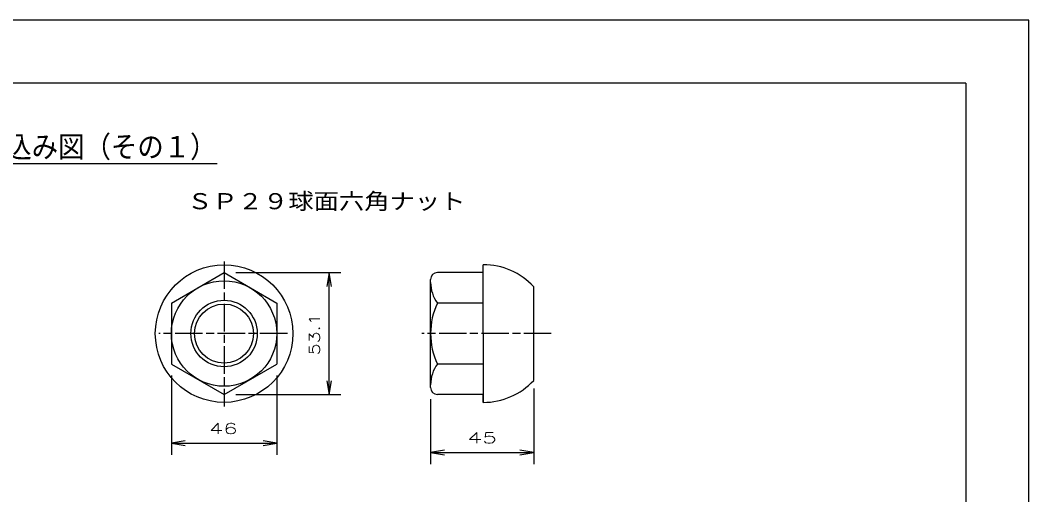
# Model space of a CAD drawing. Units: millimetres at full size, sheet at 1:1. Extents: x -8 to 1148, y -16 to 814.
# Drawn here: x 707.4 to 1147.5, y 607.7 to 814.5 of the extents above; entities that cross this region are included whole.
import ezdxf
from ezdxf.enums import TextEntityAlignment as Align

# ---------------------------------------------------------------- set-up
doc = ezdxf.new("R2010")
doc.units = ezdxf.units.MM
doc.linetypes.add('CHAIN', pattern=[18.5, 12, -1.5, 3.5, -1.5])
for name, color, linetype, lineweight in [('1 外形線', 7, 'Continuous', 25), ('2 細い実線', 3, 'Continuous', 25), ('4 中心線', 1, 'CHAIN', 25), ('6 寸法線', 4, 'Continuous', 25), ('7 枠・タイトル', 7, 'Continuous', 25), ('DEFPOINTS_9', 7, 'Continuous', 25)]:
    doc.layers.add(name, color=color, linetype=linetype, lineweight=lineweight)
doc.styles.add('simplex.shx', font='')
doc.styles.get('simplex.shx').set_extended_font_data('simplex.shx')

# ---------------------------------------------------------------- blocks, each defined once
blk = doc.blocks.new('open_arrow')
at = {"color": 0, "linetype": 'Continuous', "lineweight": -2}
blk.add_lwpolyline([(7.5, 1.25), (0, 0), (7.5, -1.25)], dxfattribs=at)

msp = doc.modelspace()

# ---------------------------------------------------------------- linework, layer by layer
at = {"layer": '1 外形線'}
for p, q in [((773.387, 691.224), (796.387, 704.503)), ((796.386, 704.503), (819.386, 691.224)), ((909.486, 704.503), (889.486, 704.503)), ((909.486, 677.953), (909.486, 707.953)), ((886.486, 654.403), (886.486, 701.503)), ((931.486, 657.557), (931.486, 698.349)), ((773.387, 691.224), (773.387, 664.682)), ((819.387, 691.224), (819.387, 664.682)), ((909.486, 691.228), (889.486, 691.228)), ((909.486, 677.953), (909.486, 647.953)), ((773.387, 664.682), (796.387, 651.403)), ((796.387, 651.403), (819.387, 664.682)), ((909.486, 664.678), (889.486, 664.678)), ((909.486, 651.403), (889.486, 651.403)), ((909.486, 647.953), (909.486, 651.403))]:
    msp.add_line(p, q, dxfattribs=at)
for centre, radius in [((796.387, 677.953), 30), ((796.386, 677.953), 22.993), ((796.387, 677.953), 12.85)]:
    msp.add_circle(centre, radius, dxfattribs=at)
for centre, radius, start, end in [((889.486, 701.503), 3, 90, 180), ((909.486, 677.953), 30, 42.83343, 90), ((901.486, 700.228), 15, 180, 216.8699), ((917.357, 677.953), 30.871, 154.53143, 180), ((917.357, 677.953), 30.871, 180, 205.46857), ((901.486, 655.678), 15, 143.1301, 180), ((909.486, 677.953), 30, 270, 317.16657), ((889.486, 654.403), 3, 180, 270)]:
    msp.add_arc(centre, radius, start, end, dxfattribs=at)
at = {"layer": '2 細い実線'}
msp.add_circle((796.387, 677.953), 14.5, dxfattribs=at)
at = {"layer": '4 中心線'}
for p, q in [((796.387, 709.41), (796.387, 646.095)), ((824.019, 677.953), (767.919, 677.953)), ((939.163, 677.953), (882.634, 677.953))]:
    msp.add_line(p, q, dxfattribs=at)
at = {"layer": '6 寸法線'}
for p, q in [((801.467, 704.503), (847.292, 704.503)), ((842.212, 651.403), (842.212, 704.503)), ((773.387, 659.602), (773.387, 625.064)), ((819.387, 659.602), (819.387, 625.064)), ((801.467, 651.403), (847.292, 651.403)), ((931.486, 653.977), (931.486, 621.045)), ((886.486, 649.323), (886.486, 621.045)), ((773.387, 630.144), (819.387, 630.144)), ((886.486, 626.125), (931.486, 626.125))]:
    msp.add_line(p, q, dxfattribs=at)
at = {"layer": '7 枠・タイトル'}
for p, q in [((1120, 787), (20, 787)), ((1120, 787), (1120, 11)), ((559.212, 752.11), (793.38, 752.11))]:
    msp.add_line(p, q, dxfattribs=at)
at = {"layer": 'DEFPOINTS_9'}
msp.add_lwpolyline([(-7.5, -16.5), (1147.5, -16.5), (1147.5, 814.5), (-7.5, 814.5)], close=True, dxfattribs=at)

# ---------------------------------------------------------------- block references
at = {"layer": '6 寸法線', "xscale": 0.8, "yscale": 0.8}
for p, rotation in [((842.212, 704.503), 270), ((842.212, 651.403), 90), ((819.387, 630.144), 180), ((931.486, 626.125), 180)]:
    msp.add_blockref('open_arrow', p, dxfattribs=dict(at, rotation=rotation))
for p in [(773.387, 630.144), (886.486, 626.125)]:
    msp.add_blockref('open_arrow', p, dxfattribs=at)

# ---------------------------------------------------------------- texts
at = {"layer": '6 寸法線', "style": 'simplex.shx', "width": 1.15}
msp.add_text('ＳＰ２９球面六角ナット', height=7.038, dxfattribs=at).set_placement((901.7, 735.633), align=Align.MIDDLE_RIGHT)
at = {"layer": '6 寸法線', "style": 'simplex.shx', "width": 1.3}
msp.add_text('53.1', height=4.692, rotation=90, dxfattribs=at).set_placement((835.812, 677.604), align=Align.MIDDLE_CENTER)
at = {"layer": '6 寸法線', "style": 'simplex.shx'}
for s, width, p in [('46', 1.55, (796.038, 636.544)), ('45', 1.6, (908.986, 632.525))]:
    msp.add_text(s, height=4.692, dxfattribs=dict(at, width=width)).set_placement(p, align=Align.MIDDLE_CENTER)
at = {"layer": '7 枠・タイトル', "style": 'simplex.shx', "width": 0.9}
msp.add_text('ＳＰ２９自穿孔ボルト組み込み図（その１）', height=9.384, dxfattribs=at).set_placement((562.698, 751.869), align=Align.BOTTOM_LEFT)

doc.saveas('drawing.dxf')
